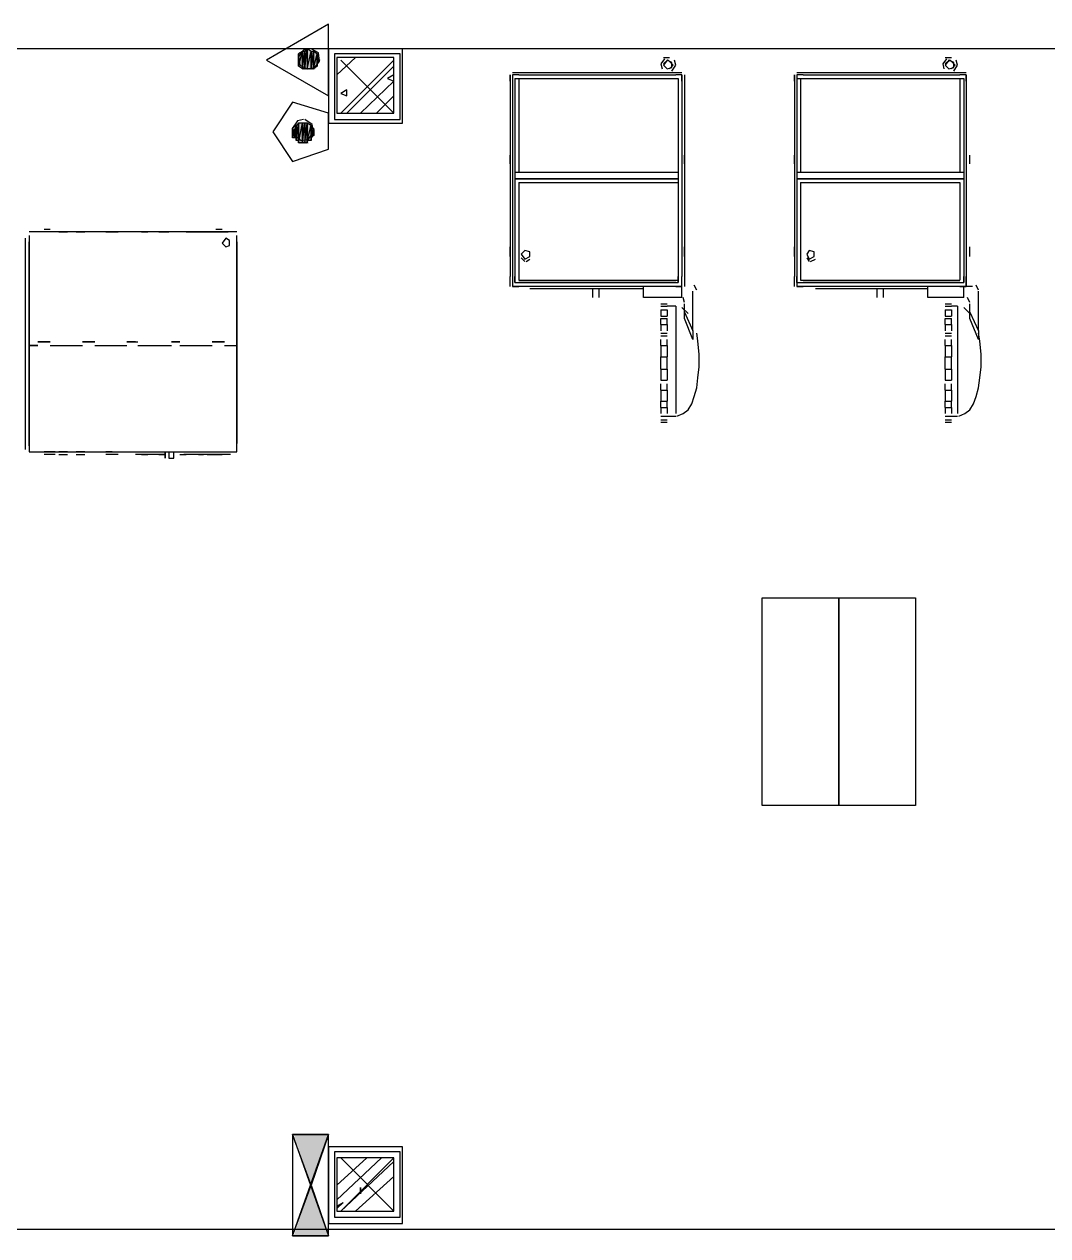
# Model space of a CAD drawing. Header units: millimetres. Extents: x 5 to 415, y 48 to 251.
# Drawn here: x 139.33 to 153.93, y 164.68 to 181.96 of the extents above; entities that cross this region are included whole.
import ezdxf

# ---------------------------------------------------------------- set-up
doc = ezdxf.new("R2010")
doc.units = ezdxf.units.MM
doc.layers.add('H', color=7, linetype='Continuous')
doc.layers.add('P', color=7, linetype='Continuous')

msp = doc.modelspace()

# ---------------------------------------------------------------- hatches: boundary and pattern name
at = {"layer": 'H', "linetype": 'Continuous'}
for points in [[(143.298, 181.31), (143.245, 181.363), (143.245, 181.522), (143.298, 181.575), (143.298, 181.31)], [(143.298, 181.31), (143.298, 181.575), (143.334, 181.575), (143.334, 181.31), (143.298, 181.31)], [(143.334, 181.31), (143.334, 181.575), (143.387, 181.61), (143.387, 181.31), (143.334, 181.31)], [(143.387, 181.31), (143.387, 181.61), (143.422, 181.575), (143.422, 181.31), (143.387, 181.31)], [(143.422, 181.31), (143.422, 181.575), (143.475, 181.575), (143.475, 181.31), (143.422, 181.31)], [(143.475, 181.31), (143.475, 181.575), (143.51, 181.522), (143.51, 181.363), (143.475, 181.31)], [(143.51, 181.398), (143.51, 181.487), (143.545, 181.434), (143.51, 181.398)], [(143.175, 180.34), (143.175, 180.463), (143.21, 180.516), (143.21, 180.34), (143.175, 180.34)], [(143.21, 180.305), (143.21, 180.516), (143.245, 180.552), (143.245, 180.305), (143.21, 180.305)], [(143.245, 180.252), (143.245, 180.552), (143.298, 180.552), (143.298, 180.252), (143.245, 180.252)], [(143.298, 180.252), (143.298, 180.552), (143.334, 180.552), (143.334, 180.252), (143.298, 180.252)], [(143.334, 180.252), (143.334, 180.552), (143.387, 180.552), (143.387, 180.252), (143.334, 180.252)], [(143.387, 180.305), (143.387, 180.552), (143.422, 180.516), (143.422, 180.305), (143.387, 180.305)], [(143.422, 180.34), (143.422, 180.463), (143.475, 180.463), (143.475, 180.375), (143.422, 180.34)], [(143.422, 165.4), (143.175, 166.123), (143.669, 166.123), (143.422, 165.4)], [(143.175, 164.677), (143.422, 165.4), (143.669, 164.677), (143.175, 164.677)]]:
    msp.add_hatch(color=256, dxfattribs=at).paths.add_polyline_path(points)

# ---------------------------------------------------------------- linework, layer by layer
at = {"layer": 'P'}
for points in [[(143.669, 181.963), (142.787, 181.451)], [(143.669, 180.94), (143.669, 181.963)], [(282.011, 181.61), (115.094, 181.61)], [(143.316, 181.592), (143.245, 181.504)], [(143.245, 181.363), (143.298, 181.575)], [(143.298, 181.575), (143.245, 181.539)], [(143.245, 181.363), (143.298, 181.575)], [(143.245, 181.539), (143.245, 181.398)], [(143.245, 181.398), (143.245, 181.539)], [(143.245, 181.539), (143.245, 181.398)], [(143.245, 181.487), (143.245, 181.539)], [(143.245, 181.539), (143.245, 181.398)], [(143.245, 181.398), (143.245, 181.539)], [(143.245, 181.539), (143.245, 181.539)], [(143.245, 181.398), (143.245, 181.539)], [(143.245, 181.539), (143.245, 181.363)], [(143.245, 181.539), (143.245, 181.363)], [(143.245, 181.504), (143.263, 181.381)], [(143.298, 181.575), (143.298, 181.328)], [(143.298, 181.575), (143.298, 181.328)], [(143.298, 181.328), (143.298, 181.575)], [(143.298, 181.575), (143.298, 181.575)], [(143.298, 181.328), (143.298, 181.575)], [(143.298, 181.575), (143.298, 181.575)], [(143.298, 181.575), (143.298, 181.328)], [(143.298, 181.575), (143.298, 181.328)], [(143.298, 181.328), (143.334, 181.575)], [(143.334, 181.575), (143.298, 181.575)], [(143.298, 181.328), (143.334, 181.575)], [(143.404, 181.61), (143.316, 181.592)], [(143.334, 181.328), (143.369, 181.61)], [(143.369, 181.61), (143.334, 181.575)], [(143.334, 181.328), (143.369, 181.61)], [(143.334, 181.575), (143.334, 181.328)], [(143.334, 181.575), (143.334, 181.328)], [(143.334, 181.328), (143.334, 181.575)], [(143.334, 181.575), (143.334, 181.575)], [(143.334, 181.328), (143.334, 181.575)], [(143.334, 181.575), (143.334, 181.575)], [(143.334, 181.575), (143.334, 181.328)], [(143.334, 181.575), (143.334, 181.328)], [(143.369, 181.61), (143.369, 181.328)], [(143.369, 181.61), (143.369, 181.328)], [(143.422, 181.575), (143.369, 181.61)], [(143.369, 181.328), (143.422, 181.575)], [(143.369, 181.328), (143.422, 181.575)], [(143.528, 181.557), (143.422, 181.61)], [(143.422, 181.575), (143.422, 181.328)], [(143.422, 181.575), (143.422, 181.328)], [(143.422, 181.328), (143.422, 181.575)], [(143.422, 181.575), (143.422, 181.575)], [(143.422, 181.328), (143.422, 181.575)], [(143.422, 181.575), (143.422, 181.575)], [(143.422, 181.575), (143.422, 181.328)], [(143.422, 181.575), (143.422, 181.328)], [(143.422, 181.328), (143.457, 181.575)], [(143.457, 181.575), (143.422, 181.575)], [(143.422, 181.328), (143.457, 181.575)], [(143.457, 181.575), (143.457, 181.328)], [(143.457, 181.575), (143.457, 181.328)], [(143.457, 181.328), (143.457, 181.575)], [(143.457, 181.575), (143.457, 181.575)], [(143.457, 181.328), (143.457, 181.575)], [(143.457, 181.575), (143.457, 181.575)], [(143.457, 181.575), (143.457, 181.328)], [(143.457, 181.575), (143.457, 181.328)], [(143.51, 181.539), (143.457, 181.575)], [(143.457, 181.328), (143.51, 181.539)], [(143.457, 181.328), (143.51, 181.539)], [(143.51, 181.539), (143.51, 181.363)], [(143.51, 181.539), (143.51, 181.363)], [(143.51, 181.398), (143.51, 181.539)], [(143.51, 181.363), (143.51, 181.539)], [(143.51, 181.539), (143.51, 181.539)], [(143.51, 181.539), (143.51, 181.363)], [(143.51, 181.398), (143.51, 181.539)], [(143.51, 181.539), (143.51, 181.487)], [(143.545, 181.434), (143.528, 181.557)], [(143.669, 181.61), (143.669, 180.552)], [(144.727, 181.61), (143.669, 181.61)], [(143.757, 181.539), (143.757, 180.605)], [(144.692, 181.539), (143.757, 181.539)], [(144.692, 180.605), (144.692, 181.539)], [(144.727, 180.552), (144.727, 181.61)], [(142.787, 181.451), (143.669, 180.94)], [(143.245, 181.487), (143.245, 181.487)], [(143.245, 181.487), (143.245, 181.487)], [(143.245, 181.398), (143.245, 181.487)], [(143.245, 181.451), (143.245, 181.398)], [(143.245, 181.398), (143.245, 181.451)], [(143.245, 181.363), (143.245, 181.398)], [(143.298, 181.328), (143.245, 181.363)], [(143.263, 181.381), (143.369, 181.328)], [(143.369, 181.328), (143.475, 181.345)], [(143.51, 181.363), (143.457, 181.328)], [(143.475, 181.345), (143.545, 181.434)], [(143.51, 181.487), (143.51, 181.398)], [(143.51, 181.398), (143.51, 181.487)], [(143.51, 181.487), (143.51, 181.398)], [(143.545, 181.451), (143.51, 181.487)], [(143.51, 181.487), (143.545, 181.451)], [(143.545, 181.451), (143.51, 181.398)], [(143.51, 181.398), (143.545, 181.451)], [(143.51, 181.363), (143.51, 181.398)], [(143.792, 181.24), (144.057, 181.487)], [(143.792, 181.487), (143.792, 180.693)], [(144.604, 181.487), (143.792, 181.487)], [(144.604, 180.693), (143.845, 181.451)], [(143.845, 180.693), (144.604, 181.451)], [(143.933, 180.693), (144.604, 181.363)], [(144.604, 180.693), (144.604, 181.487)], [(148.467, 181.469), (148.414, 181.398)], [(148.414, 181.398), (148.431, 181.328)], [(148.449, 181.487), (148.537, 181.487)], [(148.502, 181.451), (148.449, 181.381)], [(148.519, 181.451), (148.449, 181.398)], [(148.449, 181.381), (148.502, 181.328)], [(148.449, 181.381), (148.502, 181.328)], [(148.572, 181.416), (148.502, 181.451)], [(148.502, 181.328), (148.572, 181.345)], [(148.59, 181.381), (148.519, 181.451)], [(148.537, 181.328), (148.59, 181.381)], [(148.572, 181.345), (148.572, 181.416)], [(148.572, 181.293), (148.625, 181.381)], [(148.625, 181.381), (148.608, 181.451)], [(152.488, 181.469), (152.435, 181.398)], [(152.435, 181.398), (152.453, 181.328)], [(152.471, 181.487), (152.559, 181.487)], [(152.523, 181.451), (152.471, 181.381)], [(152.541, 181.451), (152.471, 181.398)], [(152.471, 181.381), (152.523, 181.328)], [(152.471, 181.381), (152.523, 181.328)], [(152.594, 181.416), (152.523, 181.451)], [(152.523, 181.328), (152.594, 181.345)], [(152.612, 181.381), (152.541, 181.451)], [(152.559, 181.328), (152.612, 181.381)], [(152.594, 181.345), (152.594, 181.416)], [(152.594, 181.293), (152.647, 181.381)], [(152.647, 181.381), (152.629, 181.451)], [(143.334, 181.328), (143.298, 181.328)], [(143.369, 181.328), (143.334, 181.328)], [(143.422, 181.328), (143.369, 181.328)], [(143.457, 181.328), (143.422, 181.328)], [(144.604, 181.24), (144.515, 181.187)], [(144.515, 181.187), (144.604, 181.151)], [(144.604, 181.151), (144.604, 181.24)], [(146.262, 181.24), (146.262, 178.364)], [(146.262, 181.151), (146.262, 181.24)], [(146.297, 181.275), (146.385, 181.275)], [(146.297, 181.24), (146.297, 178.364)], [(146.385, 181.24), (146.297, 181.24)], [(146.297, 181.24), (146.297, 181.151)], [(146.332, 181.187), (148.661, 181.187)], [(146.332, 181.187), (146.332, 179.846)], [(146.385, 181.275), (148.625, 181.275)], [(146.385, 181.24), (148.625, 181.24)], [(146.385, 181.187), (148.661, 181.187)], [(146.385, 181.187), (146.385, 179.846)], [(146.385, 181.187), (148.625, 181.187)], [(148.625, 181.275), (148.713, 181.275)], [(148.713, 181.24), (148.625, 181.24)], [(148.661, 181.187), (148.661, 179.846)], [(148.661, 181.187), (148.661, 179.846)], [(148.713, 181.24), (148.713, 178.364)], [(148.713, 181.151), (148.713, 181.24)], [(148.749, 181.24), (148.749, 178.364)], [(148.749, 181.24), (148.749, 181.151)], [(150.319, 181.24), (150.319, 178.364)], [(150.319, 181.151), (150.319, 181.24)], [(150.354, 181.275), (150.442, 181.275)], [(150.354, 181.24), (150.354, 178.364)], [(150.442, 181.24), (150.354, 181.24)], [(150.354, 181.24), (150.354, 181.151)], [(150.354, 181.187), (150.354, 179.846)], [(150.354, 181.187), (150.442, 181.187)], [(150.407, 181.187), (152.682, 181.187)], [(150.407, 181.187), (152.735, 181.187)], [(150.407, 181.187), (150.407, 179.846)], [(150.442, 181.275), (152.682, 181.275)], [(150.442, 181.24), (152.682, 181.24)], [(150.442, 181.187), (152.682, 181.187)], [(152.682, 181.275), (152.77, 181.275)], [(152.77, 181.24), (152.682, 181.24)], [(152.682, 181.187), (152.682, 179.846)], [(152.735, 181.187), (152.735, 179.846)], [(152.77, 181.24), (152.77, 178.364)], [(152.77, 181.24), (152.77, 178.364)], [(152.77, 181.24), (152.77, 181.151)], [(152.77, 181.151), (152.77, 181.24)], [(143.933, 181.028), (143.845, 180.975)], [(143.933, 180.94), (143.933, 181.028)], [(144.127, 180.693), (144.604, 181.151)], [(146.332, 181.151), (146.332, 178.364)], [(148.661, 181.151), (148.661, 178.364)], [(150.354, 181.151), (150.354, 178.364)], [(152.735, 181.151), (152.735, 178.364)], [(143.157, 180.852), (142.875, 180.428)], [(143.669, 180.693), (143.157, 180.852)], [(143.845, 180.975), (143.933, 180.94)], [(144.357, 180.693), (144.604, 180.94)], [(143.669, 180.181), (143.669, 180.693)], [(143.792, 180.693), (144.604, 180.693)], [(143.228, 180.587), (143.157, 180.481)], [(143.157, 180.34), (143.21, 180.516)], [(143.21, 180.516), (143.157, 180.481)], [(143.157, 180.34), (143.21, 180.516)], [(143.157, 180.481), (143.193, 180.375)], [(143.157, 180.481), (143.157, 180.393)], [(143.157, 180.393), (143.157, 180.481)], [(143.157, 180.481), (143.157, 180.393)], [(143.157, 180.428), (143.157, 180.481)], [(143.157, 180.481), (143.157, 180.393)], [(143.157, 180.393), (143.157, 180.481)], [(143.157, 180.481), (143.157, 180.481)], [(143.157, 180.393), (143.157, 180.481)], [(143.157, 180.481), (143.157, 180.34)], [(143.157, 180.481), (143.157, 180.34)], [(143.21, 180.305), (143.245, 180.552)], [(143.245, 180.552), (143.21, 180.516)], [(143.21, 180.305), (143.245, 180.552)], [(143.21, 180.516), (143.21, 180.34)], [(143.21, 180.516), (143.21, 180.34)], [(143.21, 180.305), (143.21, 180.516)], [(143.21, 180.34), (143.21, 180.516)], [(143.21, 180.516), (143.21, 180.516)], [(143.21, 180.516), (143.21, 180.34)], [(143.21, 180.516), (143.21, 180.305)], [(143.316, 180.605), (143.228, 180.587)], [(143.245, 180.552), (143.245, 180.305)], [(143.245, 180.552), (143.245, 180.305)], [(143.245, 180.269), (143.245, 180.552)], [(143.245, 180.305), (143.245, 180.552)], [(143.245, 180.552), (143.245, 180.552)], [(143.245, 180.552), (143.245, 180.305)], [(143.245, 180.552), (143.245, 180.269)], [(143.245, 180.269), (143.298, 180.552)], [(143.298, 180.552), (143.245, 180.552)], [(143.245, 180.269), (143.298, 180.552)], [(143.298, 180.552), (143.298, 180.269)], [(143.298, 180.552), (143.298, 180.269)], [(143.298, 180.269), (143.298, 180.552)], [(143.298, 180.552), (143.298, 180.552)], [(143.298, 180.269), (143.298, 180.552)], [(143.298, 180.552), (143.298, 180.552)], [(143.298, 180.552), (143.298, 180.269)], [(143.298, 180.552), (143.298, 180.269)], [(143.298, 180.269), (143.334, 180.552)], [(143.334, 180.552), (143.298, 180.552)], [(143.298, 180.269), (143.334, 180.552)], [(143.439, 180.534), (143.334, 180.605)], [(143.334, 180.552), (143.334, 180.269)], [(143.334, 180.552), (143.334, 180.269)], [(143.334, 180.269), (143.369, 180.552)], [(143.369, 180.552), (143.334, 180.552)], [(143.334, 180.269), (143.369, 180.552)], [(143.369, 180.552), (143.369, 180.269)], [(143.369, 180.552), (143.369, 180.269)], [(143.369, 180.305), (143.369, 180.552)], [(143.369, 180.269), (143.369, 180.552)], [(143.369, 180.552), (143.369, 180.552)], [(143.369, 180.552), (143.369, 180.269)], [(143.369, 180.552), (143.369, 180.305)], [(143.422, 180.516), (143.369, 180.552)], [(143.369, 180.305), (143.422, 180.516)], [(143.369, 180.305), (143.422, 180.516)], [(143.422, 180.516), (143.422, 180.305)], [(143.422, 180.516), (143.422, 180.305)], [(143.422, 180.34), (143.422, 180.516)], [(143.422, 180.305), (143.422, 180.516)], [(143.422, 180.516), (143.422, 180.516)], [(143.422, 180.516), (143.422, 180.305)], [(143.422, 180.34), (143.422, 180.516)], [(143.422, 180.516), (143.422, 180.481)], [(143.422, 180.481), (143.422, 180.34)], [(143.422, 180.34), (143.422, 180.481)], [(143.422, 180.481), (143.422, 180.34)], [(143.422, 180.481), (143.422, 180.34)], [(143.422, 180.34), (143.457, 180.481)], [(143.457, 180.481), (143.422, 180.481)], [(143.422, 180.34), (143.457, 180.481)], [(143.457, 180.428), (143.439, 180.534)], [(143.457, 180.481), (143.457, 180.393)], [(143.457, 180.428), (143.457, 180.481)], [(143.457, 180.481), (143.457, 180.428)], [(143.669, 180.552), (144.727, 180.552)], [(143.757, 180.605), (144.692, 180.605)], [(142.875, 180.428), (143.157, 180.005)], [(143.157, 180.393), (143.157, 180.428)], [(143.157, 180.34), (143.157, 180.393)], [(143.21, 180.34), (143.157, 180.34)], [(143.193, 180.375), (143.281, 180.305)], [(143.21, 180.34), (143.21, 180.305)], [(143.245, 180.305), (143.21, 180.305)], [(143.245, 180.305), (143.245, 180.269)], [(143.281, 180.305), (143.387, 180.322)], [(143.369, 180.269), (143.369, 180.305)], [(143.422, 180.305), (143.369, 180.305)], [(143.387, 180.322), (143.457, 180.428)], [(143.457, 180.393), (143.422, 180.34)], [(143.422, 180.305), (143.422, 180.34)], [(143.457, 180.428), (143.457, 180.393)], [(143.457, 180.393), (143.457, 180.428)], [(143.157, 180.005), (143.669, 180.181)], [(143.298, 180.269), (143.245, 180.269)], [(143.334, 180.269), (143.298, 180.269)], [(143.369, 180.269), (143.334, 180.269)], [(146.262, 179.97), (146.262, 180.093)], [(148.749, 179.97), (148.749, 180.093)], [(150.319, 179.97), (150.319, 180.093)], [(152.823, 179.97), (152.823, 180.093)], [(148.661, 179.846), (146.332, 179.846)], [(148.661, 179.846), (146.332, 179.846)], [(146.332, 179.846), (146.332, 179.758)], [(148.661, 179.846), (146.385, 179.846)], [(148.661, 179.846), (148.661, 179.758)], [(152.735, 179.846), (150.354, 179.846)], [(152.735, 179.846), (150.354, 179.846)], [(150.354, 179.846), (150.354, 179.758)], [(152.682, 179.846), (150.407, 179.846)], [(152.735, 179.846), (152.735, 179.758)], [(146.332, 179.758), (148.661, 179.758)], [(146.332, 179.758), (146.332, 178.276)], [(148.661, 179.758), (146.332, 179.758)], [(146.385, 179.705), (148.661, 179.705)], [(146.385, 179.705), (146.385, 178.312)], [(148.661, 179.758), (148.661, 178.276)], [(148.661, 179.705), (148.661, 178.312)], [(150.354, 179.758), (152.735, 179.758)], [(150.354, 179.758), (150.354, 178.276)], [(152.735, 179.758), (150.354, 179.758)], [(150.407, 179.705), (152.682, 179.705)], [(150.407, 179.705), (150.407, 178.312)], [(152.682, 179.705), (152.682, 178.312)], [(152.735, 179.758), (152.735, 178.276)], [(139.347, 175.895), (139.347, 178.911)], [(142.363, 178.999), (139.4, 178.999)], [(139.4, 178.947), (139.4, 177.377)], [(139.7, 179.035), (139.612, 179.035)], [(139.7, 179.035), (139.612, 179.035)], [(139.823, 178.999), (139.947, 178.999)], [(139.947, 178.999), (139.823, 178.999)], [(140.07, 178.999), (140.194, 178.999)], [(140.194, 178.999), (140.07, 178.999)], [(140.494, 178.999), (140.67, 178.999)], [(140.494, 178.999), (140.582, 178.999)], [(140.494, 178.999), (140.582, 178.999)], [(140.494, 178.999), (140.617, 178.999)], [(141.093, 178.999), (141.005, 178.999)], [(141.005, 178.999), (141.093, 178.999)], [(141.252, 178.999), (141.393, 178.999)], [(141.393, 178.999), (141.252, 178.999)], [(141.64, 178.999), (141.552, 178.999)], [(141.64, 178.999), (142.24, 178.999)], [(141.728, 178.999), (142.011, 178.999)], [(141.728, 178.999), (142.011, 178.999)], [(141.728, 178.999), (142.011, 178.999)], [(142.152, 178.999), (142.011, 178.999)], [(142.152, 178.999), (142.011, 178.999)], [(142.152, 179.035), (142.064, 179.035)], [(142.152, 179.035), (142.064, 179.035)], [(142.152, 178.999), (142.064, 178.999)], [(142.152, 178.999), (142.064, 178.999)], [(142.152, 178.999), (142.064, 178.999)], [(142.064, 178.999), (142.152, 178.999)], [(142.064, 178.999), (142.152, 178.999)], [(142.205, 178.911), (142.152, 178.841)], [(142.258, 178.876), (142.205, 178.911)], [(142.363, 177.377), (142.363, 178.947)], [(139.4, 175.948), (139.4, 178.858)], [(142.152, 178.841), (142.205, 178.788)], [(142.205, 178.788), (142.258, 178.805)], [(142.258, 178.805), (142.258, 178.876)], [(142.363, 178.858), (142.363, 175.983)], [(142.363, 175.948), (142.363, 178.858)], [(146.262, 178.647), (146.262, 178.788)], [(148.749, 178.647), (148.749, 178.788)], [(150.319, 178.647), (150.319, 178.788)], [(152.823, 178.647), (152.823, 178.788)], [(146.473, 178.735), (146.42, 178.682)], [(146.42, 178.682), (146.473, 178.611)], [(146.42, 178.629), (146.473, 178.576)], [(146.544, 178.717), (146.473, 178.735)], [(146.473, 178.611), (146.544, 178.647)], [(146.491, 178.576), (146.544, 178.611)], [(146.544, 178.647), (146.544, 178.717)], [(150.53, 178.735), (150.495, 178.682)], [(150.495, 178.682), (150.53, 178.611)], [(150.495, 178.629), (150.53, 178.576)], [(150.601, 178.717), (150.53, 178.735)], [(150.53, 178.611), (150.601, 178.647)], [(150.548, 178.576), (150.618, 178.611)], [(150.601, 178.647), (150.601, 178.717)], [(146.262, 178.223), (146.262, 178.364)], [(146.297, 178.364), (146.297, 178.223)], [(146.385, 178.223), (146.297, 178.223)], [(146.297, 178.223), (146.385, 178.223)], [(146.332, 178.276), (146.332, 178.364)], [(146.332, 178.276), (148.661, 178.276)], [(146.385, 178.312), (148.661, 178.312)], [(148.625, 178.276), (146.385, 178.276)], [(148.625, 178.223), (146.385, 178.223)], [(148.625, 178.223), (146.385, 178.223)], [(148.078, 178.223), (146.509, 178.223)], [(148.713, 178.223), (148.167, 178.223)], [(148.167, 178.065), (148.167, 178.223)], [(148.625, 178.223), (148.713, 178.223)], [(148.713, 178.223), (148.625, 178.223)], [(148.661, 178.276), (148.661, 178.364)], [(148.713, 178.223), (148.713, 178.364)], [(148.713, 178.065), (148.713, 178.223)], [(148.749, 178.364), (148.749, 178.223)], [(148.925, 178.17), (148.89, 178.241)], [(150.319, 178.223), (150.319, 178.364)], [(150.354, 178.364), (150.354, 178.223)], [(150.354, 178.276), (150.354, 178.364)], [(150.354, 178.276), (152.735, 178.276)], [(150.354, 178.276), (150.442, 178.276)], [(150.442, 178.223), (150.354, 178.223)], [(150.354, 178.223), (150.442, 178.223)], [(150.407, 178.312), (152.682, 178.312)], [(152.682, 178.276), (150.442, 178.276)], [(152.682, 178.223), (150.442, 178.223)], [(152.682, 178.223), (150.442, 178.223)], [(152.1, 178.223), (150.566, 178.223)], [(152.77, 178.223), (152.224, 178.223)], [(152.224, 178.065), (152.224, 178.223)], [(152.682, 178.223), (152.77, 178.223)], [(152.77, 178.223), (152.682, 178.223)], [(152.735, 178.276), (152.735, 178.364)], [(152.735, 178.065), (152.735, 178.223)], [(152.77, 178.223), (152.77, 178.364)], [(152.77, 178.364), (152.77, 178.223)], [(152.859, 178.223), (152.77, 178.223)], [(152.947, 178.17), (152.912, 178.241)], [(148.026, 178.188), (146.544, 178.188)], [(147.443, 178.188), (146.544, 178.188)], [(147.443, 178.065), (147.443, 178.188)], [(148.167, 178.188), (147.532, 178.188)], [(147.532, 178.065), (147.532, 178.188)], [(148.713, 178.065), (148.167, 178.065)], [(148.749, 177.994), (148.731, 178.065)], [(148.872, 177.588), (148.872, 178.153)], [(152.1, 178.188), (150.618, 178.188)], [(151.5, 178.188), (150.618, 178.188)], [(151.5, 178.065), (151.5, 178.188)], [(152.224, 178.188), (151.589, 178.188)], [(151.589, 178.065), (151.589, 178.188)], [(152.735, 178.065), (152.224, 178.065)], [(152.823, 177.994), (152.788, 178.065)], [(152.947, 177.588), (152.947, 178.153)], [(148.414, 177.976), (148.502, 177.976)], [(148.414, 177.976), (148.502, 177.976)], [(148.414, 177.941), (148.502, 177.941)], [(148.414, 177.888), (148.502, 177.888)], [(148.414, 177.888), (148.414, 177.8)], [(148.625, 177.941), (148.502, 177.941)], [(148.502, 177.888), (148.502, 177.8)], [(148.625, 177.941), (148.625, 177.853)], [(148.802, 177.835), (148.713, 177.923)], [(148.749, 177.853), (148.749, 177.976)], [(152.471, 177.976), (152.559, 177.976)], [(152.471, 177.976), (152.559, 177.976)], [(152.471, 177.941), (152.559, 177.941)], [(152.471, 177.888), (152.559, 177.888)], [(152.471, 177.888), (152.471, 177.8)], [(152.647, 177.941), (152.559, 177.941)], [(152.559, 177.888), (152.559, 177.8)], [(152.647, 177.941), (152.647, 177.853)], [(152.823, 177.835), (152.735, 177.923)], [(152.823, 177.853), (152.823, 177.976)], [(148.414, 177.8), (148.502, 177.8)], [(148.414, 177.765), (148.502, 177.765)], [(148.414, 177.677), (148.414, 177.765)], [(148.502, 177.677), (148.502, 177.765)], [(148.625, 177.853), (148.625, 177.765)], [(148.625, 177.765), (148.625, 177.677)], [(148.749, 177.853), (148.872, 177.588)], [(148.749, 177.765), (148.749, 177.853)], [(148.872, 177.465), (148.749, 177.765)], [(152.471, 177.8), (152.559, 177.8)], [(152.471, 177.765), (152.559, 177.765)], [(152.471, 177.677), (152.471, 177.765)], [(152.559, 177.677), (152.559, 177.765)], [(152.647, 177.853), (152.647, 177.765)], [(152.647, 177.765), (152.647, 177.677)], [(152.823, 177.853), (152.947, 177.588)], [(152.823, 177.765), (152.823, 177.853)], [(152.947, 177.465), (152.823, 177.765)], [(148.414, 177.677), (148.502, 177.677)], [(148.414, 177.677), (148.414, 177.588)], [(148.414, 177.553), (148.502, 177.553)], [(148.502, 177.677), (148.502, 177.588)], [(148.625, 177.677), (148.625, 177.588)], [(148.625, 177.588), (148.625, 177.518)], [(148.872, 177.588), (148.872, 177.465)], [(148.872, 177.553), (148.872, 177.465)], [(148.943, 177.447), (148.925, 177.553)], [(152.471, 177.677), (152.559, 177.677)], [(152.471, 177.677), (152.471, 177.588)], [(152.471, 177.553), (152.559, 177.553)], [(152.559, 177.677), (152.559, 177.588)], [(152.647, 177.677), (152.647, 177.588)], [(152.647, 177.588), (152.647, 177.518)], [(152.947, 177.588), (152.947, 177.465)], [(152.964, 177.447), (152.947, 177.553)], [(152.947, 177.553), (152.947, 177.465)], [(139.4, 177.377), (139.4, 175.86)], [(139.524, 177.377), (139.4, 177.377)], [(139.4, 177.377), (139.524, 177.377)], [(139.435, 177.377), (139.524, 177.377)], [(139.7, 177.43), (139.524, 177.43)], [(139.7, 177.43), (139.524, 177.43)], [(139.524, 177.43), (139.7, 177.43)], [(139.7, 177.377), (140.159, 177.377)], [(139.7, 177.377), (140.159, 177.377)], [(139.7, 177.377), (140.159, 177.377)], [(140.335, 177.43), (140.159, 177.43)], [(140.335, 177.43), (140.159, 177.43)], [(140.159, 177.43), (140.335, 177.43)], [(140.335, 177.377), (140.794, 177.377)], [(140.335, 177.377), (140.794, 177.377)], [(140.335, 177.377), (140.794, 177.377)], [(140.917, 177.43), (140.794, 177.43)], [(140.917, 177.43), (140.794, 177.43)], [(140.794, 177.43), (140.952, 177.43)], [(140.952, 177.377), (141.429, 177.377)], [(140.952, 177.377), (141.393, 177.377)], [(140.952, 177.377), (141.429, 177.377)], [(141.552, 177.43), (141.429, 177.43)], [(141.552, 177.43), (141.429, 177.43)], [(141.429, 177.43), (141.552, 177.43)], [(141.552, 177.377), (142.011, 177.377)], [(141.552, 177.377), (142.011, 177.377)], [(141.552, 177.377), (142.011, 177.377)], [(142.187, 177.43), (142.011, 177.43)], [(142.011, 177.43), (142.187, 177.43)], [(142.187, 177.43), (142.064, 177.43)], [(142.187, 177.377), (142.363, 177.377)], [(142.187, 177.377), (142.363, 177.377)], [(142.187, 177.377), (142.275, 177.377)], [(142.363, 175.86), (142.363, 177.377)], [(148.414, 177.518), (148.502, 177.518)], [(148.414, 177.377), (148.414, 177.465)], [(148.414, 177.377), (148.502, 177.377)], [(148.414, 177.377), (148.414, 177.306)], [(148.502, 177.377), (148.502, 177.465)], [(148.502, 177.377), (148.502, 177.306)], [(148.625, 177.518), (148.625, 177.43)], [(148.625, 177.43), (148.625, 177.341)], [(148.96, 177.253), (148.943, 177.447)], [(152.471, 177.518), (152.559, 177.518)], [(152.471, 177.377), (152.471, 177.465)], [(152.471, 177.377), (152.559, 177.377)], [(152.471, 177.377), (152.471, 177.306)], [(152.559, 177.377), (152.559, 177.465)], [(152.559, 177.377), (152.559, 177.306)], [(152.647, 177.518), (152.647, 177.43)], [(152.647, 177.43), (152.647, 177.341)], [(152.982, 177.253), (152.964, 177.447)], [(148.414, 177.306), (148.414, 177.218)], [(148.414, 177.218), (148.502, 177.218)], [(148.414, 177.13), (148.414, 177.218)], [(148.502, 177.306), (148.502, 177.218)], [(148.502, 177.13), (148.502, 177.218)], [(148.625, 177.341), (148.625, 177.253)], [(148.625, 177.253), (148.625, 177.165)], [(148.96, 177.147), (148.96, 177.253)], [(152.471, 177.306), (152.471, 177.218)], [(152.471, 177.218), (152.559, 177.218)], [(152.471, 177.13), (152.471, 177.218)], [(152.559, 177.306), (152.559, 177.218)], [(152.559, 177.13), (152.559, 177.218)], [(152.647, 177.341), (152.647, 177.253)], [(152.647, 177.253), (152.647, 177.165)], [(152.982, 177.147), (152.982, 177.253)], [(148.414, 177.042), (148.414, 177.13)], [(148.414, 177.042), (148.502, 177.042)], [(148.414, 177.042), (148.414, 176.953)], [(148.502, 177.042), (148.502, 177.13)], [(148.502, 177.042), (148.502, 176.953)], [(148.625, 177.165), (148.625, 177.094)], [(148.625, 177.094), (148.625, 177.006)], [(148.943, 176.918), (148.96, 177.077)], [(148.96, 177.077), (148.96, 177.147)], [(152.471, 177.042), (152.471, 177.13)], [(152.471, 177.042), (152.559, 177.042)], [(152.471, 177.042), (152.471, 176.953)], [(152.559, 177.042), (152.559, 177.13)], [(152.559, 177.042), (152.559, 176.953)], [(152.647, 177.165), (152.647, 177.094)], [(152.647, 177.094), (152.647, 177.006)], [(152.964, 176.918), (152.982, 177.077)], [(152.982, 177.077), (152.982, 177.147)], [(148.414, 176.953), (148.414, 176.883)], [(148.414, 176.883), (148.502, 176.883)], [(148.502, 176.953), (148.502, 176.883)], [(148.625, 177.006), (148.625, 176.918)], [(148.625, 176.918), (148.625, 176.83)], [(148.925, 176.777), (148.943, 176.918)], [(152.471, 176.953), (152.471, 176.883)], [(152.471, 176.883), (152.559, 176.883)], [(152.559, 176.953), (152.559, 176.883)], [(152.647, 177.006), (152.647, 176.918)], [(152.647, 176.918), (152.647, 176.83)], [(152.947, 176.777), (152.964, 176.918)], [(148.414, 176.742), (148.414, 176.83)], [(148.414, 176.742), (148.502, 176.742)], [(148.414, 176.742), (148.502, 176.742)], [(148.414, 176.742), (148.414, 176.671)], [(148.414, 176.671), (148.414, 176.583)], [(148.502, 176.742), (148.502, 176.83)], [(148.502, 176.742), (148.502, 176.671)], [(148.502, 176.671), (148.502, 176.583)], [(148.625, 176.83), (148.625, 176.742)], [(148.625, 176.742), (148.625, 176.671)], [(148.625, 176.671), (148.625, 176.583)], [(148.89, 176.653), (148.925, 176.777)], [(152.471, 176.742), (152.471, 176.83)], [(152.471, 176.742), (152.559, 176.742)], [(152.471, 176.742), (152.559, 176.742)], [(152.471, 176.742), (152.471, 176.671)], [(152.471, 176.671), (152.471, 176.583)], [(152.559, 176.742), (152.559, 176.83)], [(152.559, 176.742), (152.559, 176.671)], [(152.559, 176.671), (152.559, 176.583)], [(152.647, 176.83), (152.647, 176.742)], [(152.647, 176.742), (152.647, 176.671)], [(152.647, 176.671), (152.647, 176.583)], [(152.912, 176.653), (152.947, 176.777)], [(148.414, 176.583), (148.502, 176.583)], [(148.414, 176.495), (148.414, 176.583)], [(148.414, 176.495), (148.502, 176.495)], [(148.414, 176.495), (148.502, 176.495)], [(148.414, 176.495), (148.414, 176.407)], [(148.502, 176.495), (148.502, 176.583)], [(148.502, 176.495), (148.502, 176.407)], [(148.625, 176.583), (148.625, 176.495)], [(148.625, 176.495), (148.625, 176.407)], [(148.802, 176.459), (148.855, 176.548)], [(148.855, 176.548), (148.89, 176.653)], [(152.471, 176.583), (152.559, 176.583)], [(152.471, 176.495), (152.471, 176.583)], [(152.471, 176.495), (152.559, 176.495)], [(152.471, 176.495), (152.559, 176.495)], [(152.471, 176.495), (152.471, 176.407)], [(152.559, 176.495), (152.559, 176.583)], [(152.559, 176.495), (152.559, 176.407)], [(152.647, 176.583), (152.647, 176.495)], [(152.647, 176.495), (152.647, 176.407)], [(152.823, 176.459), (152.876, 176.548)], [(152.876, 176.548), (152.912, 176.653)], [(148.414, 176.371), (148.502, 176.371)], [(148.414, 176.371), (148.502, 176.371)], [(148.414, 176.318), (148.502, 176.318)], [(148.502, 176.371), (148.625, 176.371)], [(148.643, 176.371), (148.731, 176.407)], [(148.731, 176.407), (148.802, 176.459)], [(152.471, 176.371), (152.559, 176.371)], [(152.471, 176.371), (152.559, 176.371)], [(152.471, 176.318), (152.559, 176.318)], [(152.559, 176.371), (152.647, 176.371)], [(152.665, 176.371), (152.753, 176.407)], [(152.753, 176.407), (152.823, 176.459)], [(148.414, 176.283), (148.502, 176.283)], [(152.471, 176.283), (152.559, 176.283)], [(139.4, 175.86), (142.363, 175.86)], [(139.771, 175.86), (139.612, 175.86)], [(139.771, 175.824), (139.612, 175.824)], [(139.771, 175.824), (139.612, 175.824)], [(139.771, 175.824), (139.612, 175.824)], [(139.947, 175.86), (139.823, 175.86)], [(139.823, 175.824), (139.947, 175.824)], [(140.194, 175.86), (140.07, 175.86)], [(140.07, 175.824), (140.194, 175.824)], [(140.582, 175.86), (140.494, 175.86)], [(140.67, 175.824), (140.494, 175.824)], [(140.582, 175.824), (140.494, 175.824)], [(140.617, 175.824), (140.494, 175.824)], [(141.34, 175.824), (140.917, 175.824)], [(141.34, 175.824), (140.917, 175.824)], [(141.005, 175.824), (141.093, 175.824)], [(141.252, 175.824), (141.093, 175.824)], [(141.252, 175.824), (141.093, 175.824)], [(141.217, 175.824), (141.093, 175.824)], [(141.217, 175.824), (141.093, 175.824)], [(141.252, 175.824), (141.34, 175.824)], [(141.34, 175.86), (141.34, 175.772)], [(141.34, 175.772), (141.34, 175.86)], [(141.34, 175.772), (141.34, 175.86)], [(141.393, 175.86), (141.393, 175.772)], [(141.393, 175.86), (141.393, 175.772)], [(141.464, 175.772), (141.464, 175.86)], [(141.552, 175.824), (141.64, 175.824)], [(141.94, 175.824), (141.605, 175.824)], [(141.94, 175.824), (141.605, 175.824)], [(142.24, 175.824), (141.64, 175.824)], [(141.817, 175.824), (141.887, 175.824)], [(142.011, 175.824), (141.94, 175.824)], [(141.94, 175.824), (142.152, 175.824)], [(142.011, 175.824), (141.94, 175.824)], [(141.94, 175.824), (142.011, 175.824)], [(142.011, 175.824), (142.152, 175.824)], [(142.011, 175.824), (142.152, 175.824)], [(142.152, 175.824), (142.064, 175.824)], [(142.275, 175.824), (142.152, 175.824)], [(142.275, 175.824), (142.152, 175.824)], [(142.363, 175.86), (142.363, 175.948)], [(141.393, 175.772), (141.464, 175.772)], [(141.393, 175.772), (141.464, 175.772)], [(149.86, 170.815), (149.86, 173.778)], [(149.86, 173.778), (150.954, 173.778)], [(150.954, 173.778), (150.954, 170.815)], [(150.954, 170.815), (150.954, 173.778)], [(150.954, 173.778), (152.047, 173.778)], [(152.047, 173.778), (152.047, 170.815)], [(150.954, 170.815), (149.86, 170.815)], [(152.047, 170.815), (150.954, 170.815)], [(143.157, 166.123), (143.669, 166.123)], [(143.422, 165.4), (143.157, 166.123)], [(143.669, 166.123), (143.157, 166.123)], [(143.157, 166.123), (143.157, 164.677)], [(143.157, 166.123), (143.669, 164.677)], [(143.157, 164.677), (143.669, 166.123)], [(143.669, 166.123), (143.422, 165.4)], [(143.669, 164.677), (143.669, 166.123)], [(143.669, 165.947), (143.669, 164.853)], [(144.727, 165.947), (143.669, 165.947)], [(144.727, 164.853), (144.727, 165.947)], [(143.757, 165.876), (143.757, 164.941)], [(144.692, 165.876), (143.757, 165.876)], [(143.792, 165.4), (144.216, 165.788)], [(143.792, 165.188), (144.427, 165.788)], [(143.792, 165.788), (143.792, 165.029)], [(144.604, 165.788), (143.792, 165.788)], [(144.604, 165.029), (143.845, 165.788)], [(143.845, 165.029), (144.604, 165.788)], [(144.604, 165.029), (144.604, 165.788)], [(144.692, 164.941), (144.692, 165.876)], [(143.845, 165.029), (144.604, 165.735)], [(144.057, 165.029), (144.604, 165.523)], [(143.157, 164.677), (143.422, 165.4)], [(143.422, 165.4), (143.669, 164.677)], [(144.127, 165.365), (144.127, 165.276)], [(144.127, 165.276), (144.127, 165.365)], [(143.792, 165.1), (143.88, 165.153)], [(143.792, 165.065), (143.88, 165.153)], [(143.757, 164.941), (144.692, 164.941)], [(143.792, 165.029), (144.604, 165.029)], [(282.011, 164.765), (115.094, 164.765)], [(143.669, 164.853), (144.727, 164.853)], [(143.669, 164.677), (143.157, 164.677)], [(143.157, 164.677), (143.669, 164.677)]]:
    msp.add_lwpolyline(points, dxfattribs=at)

doc.saveas('drawing.dxf')
